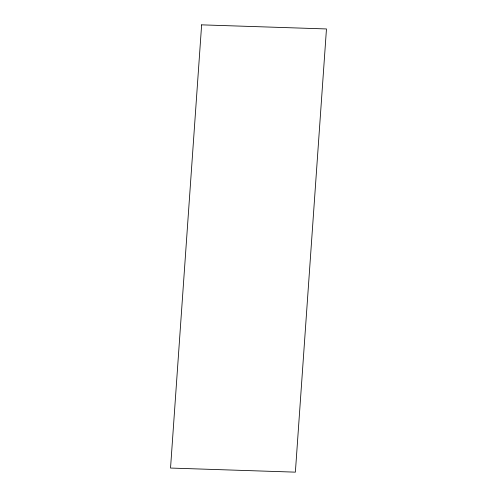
<?xml version="1.0" encoding="UTF-8"?>
<svg xmlns="http://www.w3.org/2000/svg" width="497" height="497" viewBox="0 0 497 497"><rect width="100%" height="100%" fill="white"/><g stroke="black" fill="none" stroke-linecap="round" stroke-linejoin="round"><path stroke-width="0.75" d="M201.627 24.85L170.533 468.05L295.373 472.15L326.467 28.95L201.627 24.85"/></g></svg>
